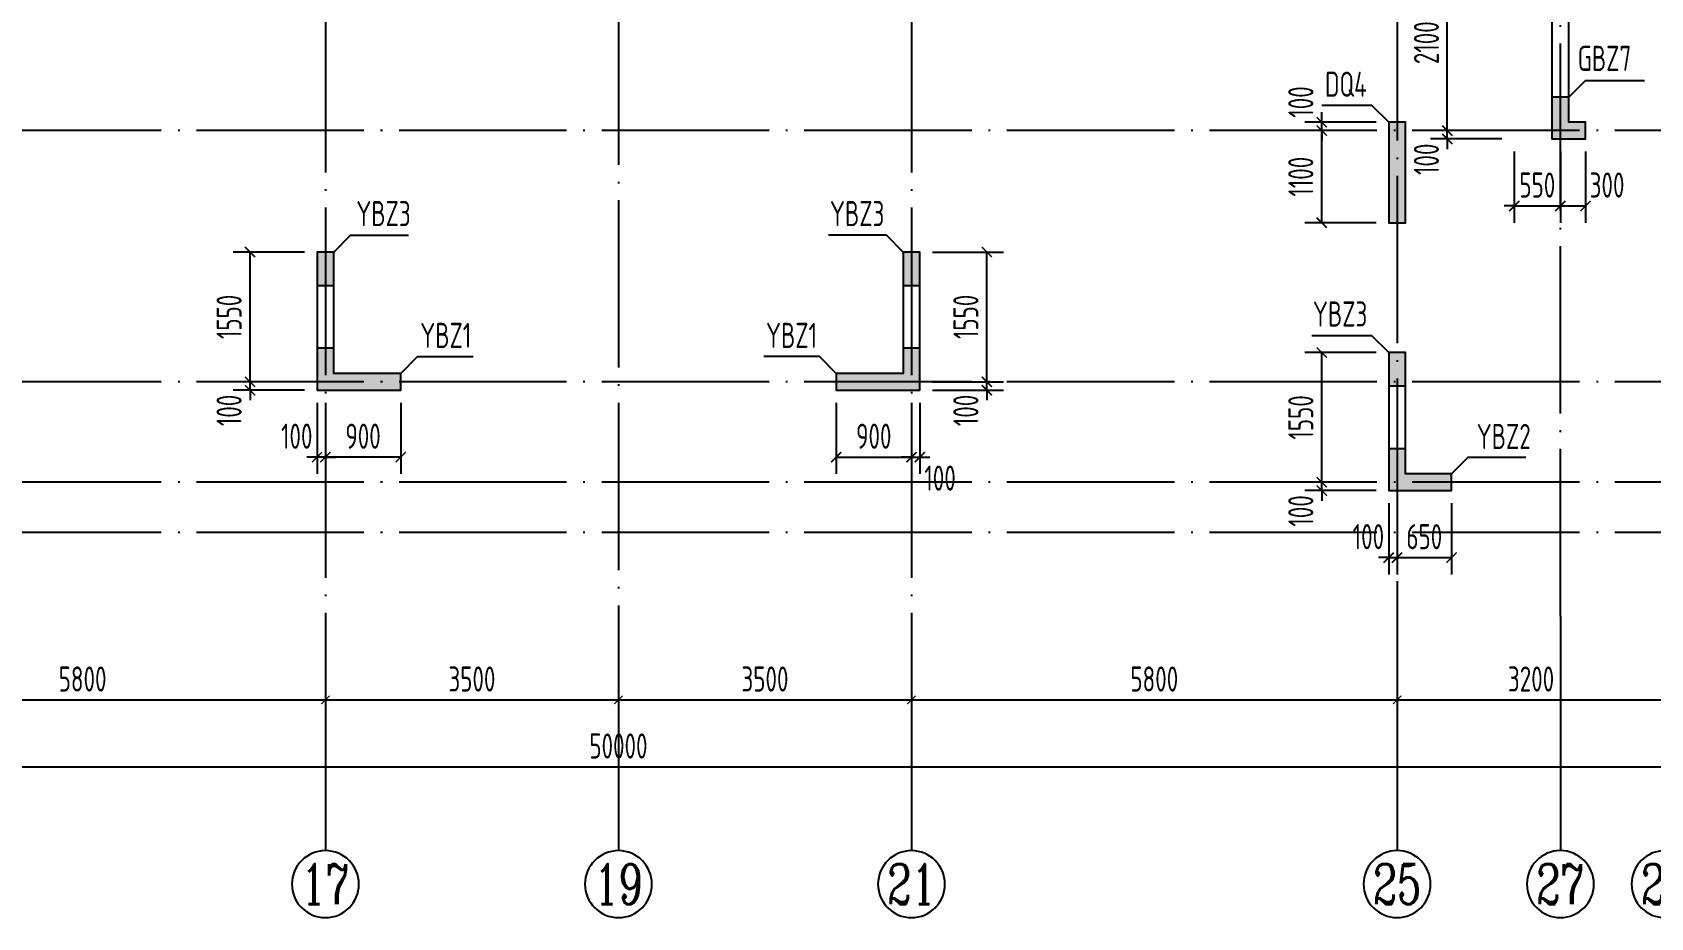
# Model space of a CAD drawing. Extents: x -668857 to 154266, y -275694 to 291306.
# Drawn here: x -320747 to -301419, y 58991 to 69564 of the extents above; entities that cross this region are included whole.
import ezdxf
from ezdxf.enums import TextEntityAlignment as Align

# ---------------------------------------------------------------- set-up
doc = ezdxf.new("R2010")
doc.units = 0
doc.header["$LTSCALE"] = 1000
doc.linetypes.add('DOTE', pattern=[2.42, 2, -0.2, 0.02, -0.2])
doc.layers.get('0').update_dxf_attribs({"linetype": 'CONTINUOUS'})
doc.layers.get('DEFPOINTS').update_dxf_attribs({"linetype": 'CONTINUOUS'})
for name, color, linetype in [('A-AXIS', 1, 'CONTINUOUS'), ('A-DOTE', 10, 'DOTE'), ('AXIS_NUM', 7, 'CONTINUOUS'), ('S-Q墙实线', 6, 'CONTINUOUS'), ('S-Q墙标注', 3, 'CONTINUOUS'), ('S-X详图填充', 252, 'CONTINUOUS'), ('S-X详图实线', 4, 'CONTINUOUS'), ('S-Y一般标注', 3, 'CONTINUOUS'), ('S-Z柱编号', 6, 'CONTINUOUS')]:
    doc.layers.add(name, color=color, linetype=linetype)
doc.styles.add('TSSD_Axis', font='complex.shx', dxfattribs={"width": 0.7, "bigfont": 'hztxt.shx'})
doc.styles.add('TSSD_DIMENSION', font='Tssdeng.shx', dxfattribs={"width": 0.7, "bigfont": 'tssdchn.shx'})
doc.styles.add('TSSD_REIN', font='tssdeng.shx', dxfattribs={"width": 0.7, "height": 300, "bigfont": 'tssdchn.shx'})
doc.styles.add('结构文字', font='zstxt.shx', dxfattribs={"width": 0.7, "bigfont": 'zshz.shx'})
doc.dimstyles.new('STRUCK', dxfattribs={"dimtxt": 400, "dimasz": 121, "dimexe": 200, "dimexo": 150, "dimgap": 115, "dimtad": 1, "dimdec": 0, "dimdsep": 46, "dimtxsty": '结构文字', "dimblk": 'ARCHTICK', "dimcen": 400, "dimclrd": 3, "dimclre": 3, "dimclrt": 7, "dimadec": 0, "dimazin": 0, "dimtfac": 1, "dimtdec": 0, "dimtix": 1, "dimtmove": 2, "dimatfit": 3, "dimldrblk": '_DIMX', "dimfxl": 0, "dimtolj": 1, "dimtzin": 0, "dimarcsym": 0})
doc.dimstyles.new('TSSD_100_100', dxfattribs={"dimtxt": 300, "dimasz": 100, "dimexe": 100, "dimexo": 250, "dimgap": 100, "dimtad": 1, "dimdec": 0, "dimzin": 0, "dimdsep": 46, "dimtxsty": 'TSSD_DIMENSION', "dimblk": 'ARCHTICK', "dimcen": 0, "dimdle": 100, "dimclrt": 7, "dimadec": 0, "dimazin": 0, "dimtfac": 1, "dimtdec": 0, "dimtix": 1, "dimtmove": 2, "dimatfit": 3, "dimldrblk": 'ARCHTICK', "dimfxl": 0, "dimtolj": 1, "dimtzin": 0, "dimarcsym": 0})

# ---------------------------------------------------------------- blocks, each defined once
blk = doc.blocks.new('_ArchTick')
at = {"color": 0, "linetype": 'ByBlock', "const_width": 0.15}
blk.add_lwpolyline([(-0.5, -0.5), (0.5, 0.5)], dxfattribs=at)
blk = doc.blocks.new('*D190')
at = {"layer": 'DEFPOINTS', "color": 0}
for p in [(20300, 3600), (26100, 3600), (26100, 2600)]:
    blk.add_point(p, dxfattribs=at)
at = {"layer": 'S-Y一般标注', "color": 0, "lineweight": -2}
for p, q in [((20300, 3350), (20300, 2500)), ((26100, 3350), (26100, 2500)), ((20200, 2600), (26200, 2600))]:
    blk.add_line(p, q, dxfattribs=at)
at = {"layer": 'S-Y一般标注', "color": 0, "lineweight": -2, "xscale": 100, "yscale": 100, "zscale": 100, "rotation": 180}
blk.add_blockref('_ArchTick', (20300, 2600), dxfattribs=at)
at = {"layer": 'S-Y一般标注', "color": 0, "lineweight": -2, "xscale": 100, "yscale": 100, "zscale": 100}
blk.add_blockref('_ArchTick', (26100, 2600), dxfattribs=at)
at = {"layer": 'S-Y一般标注', "color": 7, "insert": (23200, 2850), "char_height": 300, "attachment_point": 5, "style": 'TSSD_DIMENSION'}
blk.add_mtext('\\A1;5800', dxfattribs=at)
blk = doc.blocks.new('ts_axno')
at = {"color": 0, "linetype": 'ByBlock', "lineweight": -2}
blk.add_circle((0, 0), 0.5, dxfattribs=at)
at = {"color": 0, "linetype": 'ByBlock', "lineweight": -2, "style": 'TSSD_Axis', "width": 0.7}
blk.add_attdef('A', text='', height=0.6, dxfattribs=at).set_placement((0, 0), align=Align.MIDDLE_CENTER)
blk = doc.blocks.new('*D191')
at = {"layer": 'DEFPOINTS', "color": 0}
for p in [(26100, 3600), (29600, 3600), (29600, 2600)]:
    blk.add_point(p, dxfattribs=at)
at = {"layer": 'S-Y一般标注', "color": 0, "lineweight": -2}
for p, q in [((26100, 3350), (26100, 2500)), ((29600, 3350), (29600, 2500)), ((26000, 2600), (29700, 2600))]:
    blk.add_line(p, q, dxfattribs=at)
at = {"layer": 'S-Y一般标注', "color": 0, "lineweight": -2, "xscale": 100, "yscale": 100, "zscale": 100, "rotation": 180}
blk.add_blockref('_ArchTick', (26100, 2600), dxfattribs=at)
at = {"layer": 'S-Y一般标注', "color": 0, "lineweight": -2, "xscale": 100, "yscale": 100, "zscale": 100}
blk.add_blockref('_ArchTick', (29600, 2600), dxfattribs=at)
at = {"layer": 'S-Y一般标注', "color": 7, "insert": (27850, 2850), "char_height": 300, "attachment_point": 5, "style": 'TSSD_DIMENSION'}
blk.add_mtext('\\A1;3500', dxfattribs=at)
blk = doc.blocks.new('*D192')
at = {"layer": 'DEFPOINTS', "color": 0}
for p in [(33100, 3600), (38900, 3600), (38900, 2600)]:
    blk.add_point(p, dxfattribs=at)
at = {"layer": 'S-Y一般标注', "color": 0, "lineweight": -2}
for p, q in [((33100, 3350), (33100, 2500)), ((38900, 3350), (38900, 2500)), ((33000, 2600), (39000, 2600))]:
    blk.add_line(p, q, dxfattribs=at)
at = {"layer": 'S-Y一般标注', "color": 0, "lineweight": -2, "xscale": 100, "yscale": 100, "zscale": 100, "rotation": 180}
blk.add_blockref('_ArchTick', (33100, 2600), dxfattribs=at)
at = {"layer": 'S-Y一般标注', "color": 0, "lineweight": -2, "xscale": 100, "yscale": 100, "zscale": 100}
blk.add_blockref('_ArchTick', (38900, 2600), dxfattribs=at)
at = {"layer": 'S-Y一般标注', "color": 7, "insert": (36000, 2850), "char_height": 300, "attachment_point": 5, "style": 'TSSD_DIMENSION'}
blk.add_mtext('\\A1;5800', dxfattribs=at)
blk = doc.blocks.new('*D196')
at = {"layer": 'DEFPOINTS', "color": 0}
for p in [(4600, 3600), (54600, 3600), (54600, 1800)]:
    blk.add_point(p, dxfattribs=at)
at = {"layer": 'S-Y一般标注', "color": 0, "lineweight": -2}
for p, q in [((4600, 3350), (4600, 1700)), ((54600, 3350), (54600, 1700)), ((4500, 1800), (54700, 1800))]:
    blk.add_line(p, q, dxfattribs=at)
at = {"layer": 'S-Y一般标注', "color": 0, "lineweight": -2, "xscale": 100, "yscale": 100, "zscale": 100, "rotation": 180}
blk.add_blockref('_ArchTick', (4600, 1800), dxfattribs=at)
at = {"layer": 'S-Y一般标注', "color": 0, "lineweight": -2, "xscale": 100, "yscale": 100, "zscale": 100}
blk.add_blockref('_ArchTick', (54600, 1800), dxfattribs=at)
at = {"layer": 'S-Y一般标注', "color": 7, "insert": (29600, 2050), "char_height": 300, "attachment_point": 5, "style": 'TSSD_DIMENSION'}
blk.add_mtext('\\A1;50000', dxfattribs=at)
blk = doc.blocks.new('*D199')
at = {"layer": 'DEFPOINTS', "color": 0}
for p in [(29600, 3600), (33100, 3600), (33100, 2600)]:
    blk.add_point(p, dxfattribs=at)
at = {"layer": 'S-Y一般标注', "color": 0, "lineweight": -2}
for p, q in [((29600, 3350), (29600, 2500)), ((33100, 3350), (33100, 2500)), ((29500, 2600), (33200, 2600))]:
    blk.add_line(p, q, dxfattribs=at)
at = {"layer": 'S-Y一般标注', "color": 0, "lineweight": -2, "xscale": 100, "yscale": 100, "zscale": 100, "rotation": 180}
blk.add_blockref('_ArchTick', (29600, 2600), dxfattribs=at)
at = {"layer": 'S-Y一般标注', "color": 0, "lineweight": -2, "xscale": 100, "yscale": 100, "zscale": 100}
blk.add_blockref('_ArchTick', (33100, 2600), dxfattribs=at)
at = {"layer": 'S-Y一般标注', "color": 7, "insert": (31350, 2850), "char_height": 300, "attachment_point": 5, "style": 'TSSD_DIMENSION'}
blk.add_mtext('\\A1;3500', dxfattribs=at)
blk = doc.blocks.new('*D200')
at = {"layer": 'DEFPOINTS', "color": 0}
for p in [(38900, 3600), (42100, 3600), (42100, 2600)]:
    blk.add_point(p, dxfattribs=at)
at = {"layer": 'S-Y一般标注', "color": 0, "lineweight": -2}
for p, q in [((38900, 3350), (38900, 2500)), ((42100, 3350), (42100, 2500)), ((38800, 2600), (42200, 2600))]:
    blk.add_line(p, q, dxfattribs=at)
at = {"layer": 'S-Y一般标注', "color": 0, "lineweight": -2, "xscale": 100, "yscale": 100, "zscale": 100, "rotation": 180}
blk.add_blockref('_ArchTick', (38900, 2600), dxfattribs=at)
at = {"layer": 'S-Y一般标注', "color": 0, "lineweight": -2, "xscale": 100, "yscale": 100, "zscale": 100}
blk.add_blockref('_ArchTick', (42100, 2600), dxfattribs=at)
at = {"layer": 'S-Y一般标注', "color": 7, "insert": (40500, 2850), "char_height": 300, "attachment_point": 5, "style": 'TSSD_DIMENSION'}
blk.add_mtext('\\A1;3200', dxfattribs=at)
blk = doc.blocks.new('*D1361')
at = {"layer": 'DEFPOINTS', "color": 0}
for p in [(-318147, 65391), (-317347, 65391), (-317347, 65291)]:
    blk.add_point(p, dxfattribs=at)
at = {"layer": 'S-Q墙标注', "color": 3, "lineweight": -2}
for p, q in [((-317497, 65391), (-318347, 65391)), ((-318147, 65391), (-318147, 65512)), ((-318147, 65291), (-318147, 65391)), ((-317497, 65291), (-318347, 65291)), ((-318147, 65291), (-318147, 65170))]:
    blk.add_line(p, q, dxfattribs=at)
at = {"layer": 'S-Q墙标注', "color": 3, "lineweight": -2, "xscale": 121, "yscale": 121, "zscale": 121}
for p, rotation in [((-318147, 65391), 270), ((-318147, 65291), 90)]:
    blk.add_blockref('_ArchTick', p, dxfattribs=dict(at, rotation=rotation))
at = {"layer": 'S-Q墙标注', "color": 7, "insert": (-318397, 65049), "char_height": 300, "attachment_point": 5, "rotation": 90, "style": 'TSSD_REIN'}
blk.add_mtext('\\A1;100', dxfattribs=at)
blk = doc.blocks.new('_DIMX')
blk.add_line((-150, 0), (150, 0))
at = {"const_width": 50}
blk.add_lwpolyline([(-70, -70), (70, 70)], dxfattribs=at)
blk = doc.blocks.new('*D1362')
at = {"layer": 'DEFPOINTS', "color": 0}
for p in [(-318147, 66941), (-317347, 66941), (-317347, 65391)]:
    blk.add_point(p, dxfattribs=at)
at = {"layer": 'S-Q墙标注', "color": 3, "lineweight": -2}
for p, q in [((-317497, 66941), (-318347, 66941)), ((-318147, 65391), (-318147, 66941)), ((-317497, 65391), (-318347, 65391))]:
    blk.add_line(p, q, dxfattribs=at)
at = {"layer": 'S-Q墙标注', "color": 3, "lineweight": -2, "xscale": 121, "yscale": 121, "zscale": 121}
for p, rotation in [((-318147, 66941), 90), ((-318147, 65391), 270)]:
    blk.add_blockref('_ArchTick', p, dxfattribs=dict(at, rotation=rotation))
at = {"layer": 'S-Q墙标注', "color": 7, "insert": (-318397, 66166), "char_height": 300, "attachment_point": 5, "rotation": 90, "style": 'TSSD_REIN'}
blk.add_mtext('\\A1;1550', dxfattribs=at)
blk = doc.blocks.new('*D1363')
at = {"layer": 'DEFPOINTS', "color": 0}
for p in [(-317247, 65291), (-316347, 65291), (-317247, 64491)]:
    blk.add_point(p, dxfattribs=at)
at = {"layer": 'S-Q墙标注', "color": 3, "lineweight": -2}
for p, q in [((-317247, 65141), (-317247, 64291)), ((-316347, 65141), (-316347, 64291)), ((-316347, 64491), (-317247, 64491))]:
    blk.add_line(p, q, dxfattribs=at)
at = {"layer": 'S-Q墙标注', "color": 3, "lineweight": -2, "xscale": 121, "yscale": 121, "zscale": 121, "rotation": 180}
blk.add_blockref('_ArchTick', (-317247, 64491), dxfattribs=at)
at = {"layer": 'S-Q墙标注', "color": 3, "lineweight": -2, "xscale": 121, "yscale": 121, "zscale": 121}
blk.add_blockref('_ArchTick', (-316347, 64491), dxfattribs=at)
at = {"layer": 'S-Q墙标注', "color": 7, "insert": (-316797, 64741), "char_height": 300, "attachment_point": 5, "style": 'TSSD_REIN'}
blk.add_mtext('\\A1;900', dxfattribs=at)
blk = doc.blocks.new('*D1364')
at = {"layer": 'DEFPOINTS', "color": 0}
for p in [(-317347, 65291), (-317247, 65291), (-317347, 64491)]:
    blk.add_point(p, dxfattribs=at)
at = {"layer": 'S-Q墙标注', "color": 3, "lineweight": -2}
for p, q in [((-317347, 65141), (-317347, 64291)), ((-317247, 65141), (-317247, 64291)), ((-317347, 64491), (-317468, 64491)), ((-317247, 64491), (-317347, 64491)), ((-317247, 64491), (-317126, 64491))]:
    blk.add_line(p, q, dxfattribs=at)
at = {"layer": 'S-Q墙标注', "color": 3, "lineweight": -2, "xscale": 121, "yscale": 121, "zscale": 121}
blk.add_blockref('_ArchTick', (-317347, 64491), dxfattribs=at)
at = {"layer": 'S-Q墙标注', "color": 3, "lineweight": -2, "xscale": 121, "yscale": 121, "zscale": 121, "rotation": 180}
blk.add_blockref('_ArchTick', (-317247, 64491), dxfattribs=at)
at = {"layer": 'S-Q墙标注', "color": 7, "insert": (-317589, 64741), "char_height": 300, "attachment_point": 5, "style": 'TSSD_REIN'}
blk.add_mtext('\\A1;100', dxfattribs=at)
blk = doc.blocks.new('*D1436')
at = {"layer": 'DEFPOINTS', "color": 0}
for p in [(-310147, 65391), (-309347, 65391), (-310147, 65291)]:
    blk.add_point(p, dxfattribs=at)
at = {"layer": 'S-Q墙标注', "color": 3, "lineweight": -2}
for p, q in [((-309997, 65391), (-309147, 65391)), ((-309347, 65391), (-309347, 65512)), ((-309347, 65291), (-309347, 65391)), ((-309997, 65291), (-309147, 65291)), ((-309347, 65291), (-309347, 65170))]:
    blk.add_line(p, q, dxfattribs=at)
at = {"layer": 'S-Q墙标注', "color": 3, "lineweight": -2, "xscale": 121, "yscale": 121, "zscale": 121}
for p, rotation in [((-309347, 65391), 270), ((-309347, 65291), 90)]:
    blk.add_blockref('_ArchTick', p, dxfattribs=dict(at, rotation=rotation))
at = {"layer": 'S-Q墙标注', "color": 7, "insert": (-309597, 65049), "char_height": 300, "attachment_point": 5, "rotation": 90, "style": 'TSSD_REIN'}
blk.add_mtext('\\A1;100', dxfattribs=at)
blk = doc.blocks.new('*D1437')
at = {"layer": 'DEFPOINTS', "color": 0}
for p in [(-310147, 66941), (-309347, 66941), (-310147, 65391)]:
    blk.add_point(p, dxfattribs=at)
at = {"layer": 'S-Q墙标注', "color": 3, "lineweight": -2}
for p, q in [((-309997, 66941), (-309147, 66941)), ((-309347, 65391), (-309347, 66941)), ((-309997, 65391), (-309147, 65391))]:
    blk.add_line(p, q, dxfattribs=at)
at = {"layer": 'S-Q墙标注', "color": 3, "lineweight": -2, "xscale": 121, "yscale": 121, "zscale": 121}
for p, rotation in [((-309347, 66941), 90), ((-309347, 65391), 270)]:
    blk.add_blockref('_ArchTick', p, dxfattribs=dict(at, rotation=rotation))
at = {"layer": 'S-Q墙标注', "color": 7, "insert": (-309597, 66166), "char_height": 300, "attachment_point": 5, "rotation": 90, "style": 'TSSD_REIN'}
blk.add_mtext('\\A1;1550', dxfattribs=at)
blk = doc.blocks.new('*D1438')
at = {"layer": 'DEFPOINTS', "color": 0}
for p in [(-311147, 65291), (-310247, 65291), (-310247, 64491)]:
    blk.add_point(p, dxfattribs=at)
at = {"layer": 'S-Q墙标注', "color": 3, "lineweight": -2}
for p, q in [((-311147, 65141), (-311147, 64291)), ((-310247, 65141), (-310247, 64291)), ((-311147, 64491), (-310247, 64491))]:
    blk.add_line(p, q, dxfattribs=at)
at = {"layer": 'S-Q墙标注', "color": 3, "lineweight": -2, "xscale": 121, "yscale": 121, "zscale": 121, "rotation": 180}
blk.add_blockref('_ArchTick', (-311147, 64491), dxfattribs=at)
at = {"layer": 'S-Q墙标注', "color": 3, "lineweight": -2, "xscale": 121, "yscale": 121, "zscale": 121}
blk.add_blockref('_ArchTick', (-310247, 64491), dxfattribs=at)
at = {"layer": 'S-Q墙标注', "color": 7, "insert": (-310697, 64741), "char_height": 300, "attachment_point": 5, "style": 'TSSD_REIN'}
blk.add_mtext('\\A1;900', dxfattribs=at)
blk = doc.blocks.new('*D1439')
at = {"layer": 'DEFPOINTS', "color": 0}
for p in [(-310247, 65291), (-310147, 65291), (-310147, 64491)]:
    blk.add_point(p, dxfattribs=at)
at = {"layer": 'S-Q墙标注', "color": 3, "lineweight": -2}
for p, q in [((-310247, 65141), (-310247, 64291)), ((-310147, 65141), (-310147, 64291)), ((-310247, 64491), (-310368, 64491)), ((-310247, 64491), (-310147, 64491)), ((-310147, 64491), (-310026, 64491))]:
    blk.add_line(p, q, dxfattribs=at)
at = {"layer": 'S-Q墙标注', "color": 3, "lineweight": -2, "xscale": 121, "yscale": 121, "zscale": 121}
blk.add_blockref('_ArchTick', (-310247, 64491), dxfattribs=at)
at = {"layer": 'S-Q墙标注', "color": 3, "lineweight": -2, "xscale": 121, "yscale": 121, "zscale": 121, "rotation": 180}
blk.add_blockref('_ArchTick', (-310147, 64491), dxfattribs=at)
at = {"layer": 'S-Q墙标注', "color": 7, "insert": (-309905, 64241), "char_height": 300, "attachment_point": 5, "style": 'TSSD_REIN'}
blk.add_mtext('\\A1;100', dxfattribs=at)
blk = doc.blocks.new('*D1440')
at = {"layer": 'DEFPOINTS', "color": 0}
for p in [(-305347, 64191), (-304547, 64191), (-304547, 64091)]:
    blk.add_point(p, dxfattribs=at)
at = {"layer": 'S-Q墙标注', "color": 3, "lineweight": -2}
for p, q in [((-304697, 64191), (-305547, 64191)), ((-305347, 64191), (-305347, 64312)), ((-305347, 64091), (-305347, 64191)), ((-304697, 64091), (-305547, 64091)), ((-305347, 64091), (-305347, 63970))]:
    blk.add_line(p, q, dxfattribs=at)
at = {"layer": 'S-Q墙标注', "color": 3, "lineweight": -2, "xscale": 121, "yscale": 121, "zscale": 121}
for p, rotation in [((-305347, 64191), 270), ((-305347, 64091), 90)]:
    blk.add_blockref('_ArchTick', p, dxfattribs=dict(at, rotation=rotation))
at = {"layer": 'S-Q墙标注', "color": 7, "insert": (-305597, 63849), "char_height": 300, "attachment_point": 5, "rotation": 90, "style": 'TSSD_REIN'}
blk.add_mtext('\\A1;100', dxfattribs=at)
blk = doc.blocks.new('*D1441')
at = {"layer": 'DEFPOINTS', "color": 0}
for p in [(-305347, 65741), (-304547, 65741), (-304547, 64191)]:
    blk.add_point(p, dxfattribs=at)
at = {"layer": 'S-Q墙标注', "color": 3, "lineweight": -2}
for p, q in [((-304697, 65741), (-305547, 65741)), ((-305347, 64191), (-305347, 65741)), ((-304697, 64191), (-305547, 64191))]:
    blk.add_line(p, q, dxfattribs=at)
at = {"layer": 'S-Q墙标注', "color": 3, "lineweight": -2, "xscale": 121, "yscale": 121, "zscale": 121}
for p, rotation in [((-305347, 65741), 90), ((-305347, 64191), 270)]:
    blk.add_blockref('_ArchTick', p, dxfattribs=dict(at, rotation=rotation))
at = {"layer": 'S-Q墙标注', "color": 7, "insert": (-305597, 64966), "char_height": 300, "attachment_point": 5, "rotation": 90, "style": 'TSSD_REIN'}
blk.add_mtext('\\A1;1550', dxfattribs=at)
blk = doc.blocks.new('*D1442')
at = {"layer": 'DEFPOINTS', "color": 0}
for p in [(-304547, 64091), (-304447, 64091), (-304447, 63291)]:
    blk.add_point(p, dxfattribs=at)
at = {"layer": 'S-Q墙标注', "color": 3, "lineweight": -2}
for p, q in [((-304547, 63941), (-304547, 63091)), ((-304447, 63941), (-304447, 63091)), ((-304547, 63291), (-304668, 63291)), ((-304547, 63291), (-304447, 63291)), ((-304447, 63291), (-304326, 63291))]:
    blk.add_line(p, q, dxfattribs=at)
at = {"layer": 'S-Q墙标注', "color": 3, "lineweight": -2, "xscale": 121, "yscale": 121, "zscale": 121}
blk.add_blockref('_ArchTick', (-304547, 63291), dxfattribs=at)
at = {"layer": 'S-Q墙标注', "color": 3, "lineweight": -2, "xscale": 121, "yscale": 121, "zscale": 121, "rotation": 180}
blk.add_blockref('_ArchTick', (-304447, 63291), dxfattribs=at)
at = {"layer": 'S-Q墙标注', "color": 7, "insert": (-304789, 63541), "char_height": 300, "attachment_point": 5, "style": 'TSSD_REIN'}
blk.add_mtext('\\A1;100', dxfattribs=at)
blk = doc.blocks.new('*D1443')
at = {"layer": 'DEFPOINTS', "color": 0}
for p in [(-304447, 64091), (-303797, 64091), (-303797, 63291)]:
    blk.add_point(p, dxfattribs=at)
at = {"layer": 'S-Q墙标注', "color": 3, "lineweight": -2}
for p, q in [((-304447, 63941), (-304447, 63091)), ((-303797, 63941), (-303797, 63091)), ((-304447, 63291), (-303797, 63291))]:
    blk.add_line(p, q, dxfattribs=at)
at = {"layer": 'S-Q墙标注', "color": 3, "lineweight": -2, "xscale": 121, "yscale": 121, "zscale": 121, "rotation": 180}
blk.add_blockref('_ArchTick', (-304447, 63291), dxfattribs=at)
at = {"layer": 'S-Q墙标注', "color": 3, "lineweight": -2, "xscale": 121, "yscale": 121, "zscale": 121}
blk.add_blockref('_ArchTick', (-303797, 63291), dxfattribs=at)
at = {"layer": 'S-Q墙标注', "color": 7, "insert": (-304122, 63541), "char_height": 300, "attachment_point": 5, "style": 'TSSD_REIN'}
blk.add_mtext('\\A1;650', dxfattribs=at)
blk = doc.blocks.new('*D1444')
at = {"layer": 'DEFPOINTS', "color": 0}
for p in [(-305347, 68391), (-304547, 68391), (-304547, 67291)]:
    blk.add_point(p, dxfattribs=at)
at = {"layer": 'S-Q墙标注', "color": 3, "lineweight": -2}
for p, q in [((-304697, 68391), (-305547, 68391)), ((-305347, 67291), (-305347, 68391)), ((-304697, 67291), (-305547, 67291))]:
    blk.add_line(p, q, dxfattribs=at)
at = {"layer": 'S-Q墙标注', "color": 3, "lineweight": -2, "xscale": 121, "yscale": 121, "zscale": 121}
for p, rotation in [((-305347, 68391), 90), ((-305347, 67291), 270)]:
    blk.add_blockref('_ArchTick', p, dxfattribs=dict(at, rotation=rotation))
at = {"layer": 'S-Q墙标注', "color": 7, "insert": (-305597, 67841), "char_height": 300, "attachment_point": 5, "rotation": 90, "style": 'TSSD_REIN'}
blk.add_mtext('\\A1;1100', dxfattribs=at)
blk = doc.blocks.new('*D1445')
at = {"layer": 'DEFPOINTS', "color": 0}
for p in [(-305347, 68491), (-304547, 68491), (-304547, 68391)]:
    blk.add_point(p, dxfattribs=at)
at = {"layer": 'S-Q墙标注', "color": 3, "lineweight": -2}
for p, q in [((-304697, 68491), (-305547, 68491)), ((-305347, 68491), (-305347, 68612)), ((-305347, 68391), (-305347, 68491)), ((-304697, 68391), (-305547, 68391)), ((-305347, 68391), (-305347, 68270))]:
    blk.add_line(p, q, dxfattribs=at)
at = {"layer": 'S-Q墙标注', "color": 3, "lineweight": -2, "xscale": 121, "yscale": 121, "zscale": 121}
for p, rotation in [((-305347, 68491), 270), ((-305347, 68391), 90)]:
    blk.add_blockref('_ArchTick', p, dxfattribs=dict(at, rotation=rotation))
at = {"layer": 'S-Q墙标注', "color": 7, "insert": (-305597, 68733), "char_height": 300, "attachment_point": 5, "rotation": 90, "style": 'TSSD_REIN'}
blk.add_mtext('\\A1;100', dxfattribs=at)
blk = doc.blocks.new('*D1466')
at = {"layer": 'DEFPOINTS', "color": 0}
for p in [(-303847, 68391), (-303047, 68391), (-303047, 68291)]:
    blk.add_point(p, dxfattribs=at)
at = {"layer": 'S-Q墙标注', "color": 3, "lineweight": -2}
for p, q in [((-303847, 68391), (-303847, 68512)), ((-303197, 68391), (-304047, 68391)), ((-303197, 68291), (-304047, 68291)), ((-303847, 68291), (-303847, 68391)), ((-303847, 68291), (-303847, 68170))]:
    blk.add_line(p, q, dxfattribs=at)
at = {"layer": 'S-Q墙标注', "color": 3, "lineweight": -2, "xscale": 121, "yscale": 121, "zscale": 121}
for p, rotation in [((-303847, 68391), 270), ((-303847, 68291), 90)]:
    blk.add_blockref('_ArchTick', p, dxfattribs=dict(at, rotation=rotation))
at = {"layer": 'S-Q墙标注', "color": 7, "insert": (-304097, 68049), "char_height": 300, "attachment_point": 5, "rotation": 90, "style": 'TSSD_REIN'}
blk.add_mtext('\\A1;100', dxfattribs=at)
blk = doc.blocks.new('*D1467')
at = {"layer": 'DEFPOINTS', "color": 0}
for p in [(-303847, 70491), (-303047, 70491), (-303047, 68391)]:
    blk.add_point(p, dxfattribs=at)
at = {"layer": 'S-Q墙标注', "color": 3, "lineweight": -2}
for p, q in [((-303197, 70491), (-304047, 70491)), ((-303847, 68391), (-303847, 70491)), ((-303197, 68391), (-304047, 68391))]:
    blk.add_line(p, q, dxfattribs=at)
at = {"layer": 'S-Q墙标注', "color": 3, "lineweight": -2, "xscale": 121, "yscale": 121, "zscale": 121}
for p, rotation in [((-303847, 70491), 90), ((-303847, 68391), 270)]:
    blk.add_blockref('_ArchTick', p, dxfattribs=dict(at, rotation=rotation))
at = {"layer": 'S-Q墙标注', "color": 7, "insert": (-304097, 69441), "char_height": 300, "attachment_point": 5, "rotation": 90, "style": 'TSSD_REIN'}
blk.add_mtext('\\A1;2100', dxfattribs=at)
blk = doc.blocks.new('*D1963')
at = {"layer": 'DEFPOINTS', "color": 0}
for p in [(-303047, 68291), (-302497, 68291), (-302497, 67491)]:
    blk.add_point(p, dxfattribs=at)
at = {"layer": 'S-Q墙标注', "color": 3, "lineweight": -2}
for p, q in [((-303047, 68141), (-303047, 67291)), ((-302497, 68141), (-302497, 67291)), ((-303047, 67491), (-303168, 67491)), ((-303047, 67491), (-302497, 67491)), ((-302497, 67491), (-302376, 67491))]:
    blk.add_line(p, q, dxfattribs=at)
at = {"layer": 'S-Q墙标注', "color": 3, "lineweight": -2, "xscale": 121, "yscale": 121, "zscale": 121}
blk.add_blockref('_ArchTick', (-303047, 67491), dxfattribs=at)
at = {"layer": 'S-Q墙标注', "color": 3, "lineweight": -2, "xscale": 121, "yscale": 121, "zscale": 121, "rotation": 180}
blk.add_blockref('_ArchTick', (-302497, 67491), dxfattribs=at)
at = {"layer": 'S-Q墙标注', "color": 7, "insert": (-302772, 67741), "char_height": 300, "attachment_point": 5, "style": 'TSSD_REIN'}
blk.add_mtext('\\A1;550', dxfattribs=at)
blk = doc.blocks.new('*D1964')
at = {"layer": 'DEFPOINTS', "color": 0}
for p in [(-302497, 68291), (-302197, 68291), (-302197, 67491)]:
    blk.add_point(p, dxfattribs=at)
at = {"layer": 'S-Q墙标注', "color": 3, "lineweight": -2}
for p, q in [((-302497, 68141), (-302497, 67291)), ((-302197, 68141), (-302197, 67291)), ((-302497, 67491), (-302197, 67491))]:
    blk.add_line(p, q, dxfattribs=at)
at = {"layer": 'S-Q墙标注', "color": 3, "lineweight": -2, "xscale": 121, "yscale": 121, "zscale": 121, "rotation": 180}
blk.add_blockref('_ArchTick', (-302497, 67491), dxfattribs=at)
at = {"layer": 'S-Q墙标注', "color": 3, "lineweight": -2, "xscale": 121, "yscale": 121, "zscale": 121}
blk.add_blockref('_ArchTick', (-302197, 67491), dxfattribs=at)
at = {"layer": 'S-Q墙标注', "color": 7, "insert": (-301939, 67741), "char_height": 300, "attachment_point": 5, "style": 'TSSD_REIN'}
blk.add_mtext('\\A1;300', dxfattribs=at)
blk = doc.blocks.new('20210726.16395156')
at = {"layer": 'A-AXIS'}
for p, q in [((26100, 3600), (26100, 800)), ((29600, 3600), (29600, 800)), ((33100, 3600), (33100, 800)), ((38900, 3600.1), (38900, 800.1)), ((40850, 3600.2), (40850, 800.2))]:
    blk.add_line(p, q, dxfattribs=at)
at = {"layer": 'A-DOTE'}
for p, q in [((29600, 18249.9), (29600, 3600)), ((38900.2, 13700), (38900, 3600)), ((40850, 3600.2), (40850, 11500)), ((26100, 10900), (26100, 3600)), ((33100, 10900), (33100, 3600)), ((55600, 9400), (3600, 9400)), ((55600, 6400), (3600, 6400)), ((55600, 5200), (3600, 5200)), ((55600, 4600), (3600, 4600))]:
    blk.add_line(p, q, dxfattribs=at)
at = {"layer": 'A-AXIS'}
ref = blk.add_blockref('ts_axno', (26100, 400), dxfattribs=dict(at, xscale=-800, yscale=800, zscale=800, rotation=180))
ref.add_attrib('10', '17', dxfattribs={"layer": 'AXIS_NUM', "height": 480, "style": 'TSSD_Axis', "width": 0.7}).set_placement((26100, 400), align=Align.MIDDLE_CENTER)
ref = blk.add_blockref('ts_axno', (29600, 400), dxfattribs=dict(at, xscale=-800, yscale=800, zscale=800, rotation=180))
ref.add_attrib('13', '19', dxfattribs={"layer": 'AXIS_NUM', "height": 480, "style": 'TSSD_Axis', "width": 0.7}).set_placement((29600, 400), align=Align.MIDDLE_CENTER)
ref = blk.add_blockref('ts_axno', (33100, 400), dxfattribs=dict(at, xscale=-800, yscale=800, zscale=800, rotation=180))
ref.add_attrib('13', '21', dxfattribs={"layer": 'AXIS_NUM', "height": 480, "style": 'TSSD_Axis', "width": 0.7}).set_placement((33100, 400), align=Align.MIDDLE_CENTER)
ref = blk.add_blockref('ts_axno', (38900, 400.1), dxfattribs=dict(at, xscale=-800, yscale=800, zscale=800, rotation=180))
ref.add_attrib('17', '25', dxfattribs={"layer": 'AXIS_NUM', "height": 480, "style": 'TSSD_Axis', "width": 0.7}).set_placement((38900, 400.1), align=Align.MIDDLE_CENTER)
ref = blk.add_blockref('ts_axno', (40850, 400.2), dxfattribs=dict(at, xscale=-800, yscale=800, zscale=800, rotation=180))
ref.add_attrib('5', '27', dxfattribs={"layer": 'AXIS_NUM', "height": 480, "style": 'TSSD_Axis', "width": 0.7}).set_placement((40850, 400.2), align=Align.MIDDLE_CENTER)
ref = blk.add_blockref('ts_axno', (42100, 400), dxfattribs=dict(at, xscale=-800, yscale=800, zscale=800, rotation=180))
ref.add_attrib('19', '28', dxfattribs={"layer": 'AXIS_NUM', "height": 480, "style": 'TSSD_Axis', "width": 0.7}).set_placement((42100, 400), align=Align.MIDDLE_CENTER)
at = {"layer": 'S-Y一般标注'}
for base, p1, p2, picture, middle in [((54600, 1800), (4600, 3600), (54600, 3600), '*D196', (29600, 2050)), ((26100, 2600), (20300, 3600), (26100, 3600), '*D190', (23200, 2850)), ((29600, 2600), (26100, 3600), (29600, 3600), '*D191', (27850, 2850)), ((33100, 2600), (29600, 3600), (33100, 3600), '*D199', (31350, 2850)), ((38900, 2600.1), (33100, 3600), (38900, 3600.1), '*D192', (36000, 2850.1)), ((42100, 2600.1), (38900, 3600.1), (42100, 3600.1), '*D200', (40500, 2850.1))]:
    dim = blk.add_linear_dim(base=base, p1=p1, p2=p2, dimstyle='TSSD_100_100', dxfattribs=at)
    dim.commit()
    dim.dimension.update_dxf_attribs({"geometry": picture, "text_midpoint": middle})

msp = doc.modelspace()

# ---------------------------------------------------------------- hatches: boundary and pattern name
at = {"layer": 'S-X详图填充'}
h = msp.add_hatch(color=256, dxfattribs=at)
h.dxf.hatch_style = 1
h.paths.add_polyline_path([(-302396.8, 68791.2), (-302596.8, 68791.2), (-302596.8, 68291.2), (-302196.8, 68291.2), (-302196.8, 68491.2), (-302396.8, 68491.2)])
h = msp.add_hatch(color=256, dxfattribs=at)
h.dxf.hatch_style = 1
h.paths.add_polyline_path([(-304546.79, 67291.2), (-304346.79, 67291.2), (-304346.79, 68491.2), (-304546.79, 68491.2)])
h = msp.add_hatch(color=256, dxfattribs=at)
h.dxf.hatch_style = 1
h.paths.add_polyline_path([(-317346.81, 66541.2), (-317146.81, 66541.2), (-317146.81, 66941.2), (-317346.81, 66941.2)])
h = msp.add_hatch(color=256, dxfattribs=at)
h.dxf.hatch_style = 1
h.paths.add_polyline_path([(-310346.79, 66541.2), (-310146.79, 66541.2), (-310146.79, 66941.2), (-310346.79, 66941.2)])
h = msp.add_hatch(color=256, dxfattribs=at)
h.dxf.hatch_style = 1
h.paths.add_polyline_path([(-317146.81, 65791.2), (-317346.81, 65791.2), (-317346.81, 65291.2), (-316346.81, 65291.2), (-316346.81, 65491.2), (-317146.81, 65491.2)])
h = msp.add_hatch(color=256, dxfattribs=at)
h.dxf.hatch_style = 1
h.paths.add_polyline_path([(-310146.79, 65791.2), (-310346.79, 65791.2), (-310346.79, 65491.2), (-311146.79, 65491.2), (-311146.79, 65291.2), (-310146.79, 65291.2)])
h = msp.add_hatch(color=256, dxfattribs=at)
h.dxf.hatch_style = 1
h.paths.add_polyline_path([(-304546.79, 65341.19), (-304346.79, 65341.19), (-304346.79, 65741.19), (-304546.79, 65741.19)])
h = msp.add_hatch(color=256, dxfattribs=at)
h.dxf.hatch_style = 1
h.paths.add_polyline_path([(-304346.79, 64591.19), (-304546.79, 64591.19), (-304546.79, 64091.19), (-303796.8, 64091.19), (-303796.8, 64291.19), (-304346.79, 64291.19)])

# ---------------------------------------------------------------- linework, layer by layer
at = {"layer": 'S-Q墙实线'}
for points in [[(-302596.8, 70391.2), (-302596.8, 68291.2), (-302196.8, 68291.2), (-302196.8, 68491.2), (-302396.8, 68491.2), (-302396.8, 70591.2), (-303046.86, 70591.2), (-303046.86, 70391.2)], [(-304346.79, 67291.2), (-304346.79, 68491.2), (-304546.79, 68491.2), (-304546.79, 67291.2)], [(-317346.81, 65291.2), (-316446.81, 65291.2), (-316346.81, 65291.2), (-316346.81, 65491.2), (-316446.81, 65491.2), (-317146.81, 65491.2), (-317146.81, 66941.2), (-317346.81, 66941.2)], [(-311046.81, 65491.2), (-311146.79, 65491.2), (-311146.79, 65291.2), (-311046.81, 65291.2), (-310146.79, 65291.2), (-310146.79, 66941.2), (-310346.79, 66941.2), (-310346.79, 65491.2)], [(-304546.79, 64091.19), (-303796.8, 64091.19), (-303796.8, 64291.19), (-304346.79, 64291.19), (-304346.79, 65741.19), (-304546.79, 65741.19)]]:
    msp.add_lwpolyline(points, close=True, dxfattribs=at)
at = {"layer": 'S-X详图实线'}
for points in [[(-302396.8, 68791.2), (-302596.8, 68791.2), (-302596.8, 68291.2), (-302196.8, 68291.2), (-302196.8, 68491.2), (-302396.8, 68491.2), (-302396.8, 68791.2)], [(-304546.79, 67291.2), (-304346.79, 67291.2), (-304346.79, 68491.2), (-304546.79, 68491.2), (-304546.79, 67291.2)], [(-317346.81, 66541.2), (-317146.81, 66541.2), (-317146.81, 66941.2), (-317346.81, 66941.2), (-317346.81, 66541.2)], [(-310346.79, 66541.2), (-310146.79, 66541.2), (-310146.79, 66941.2), (-310346.79, 66941.2), (-310346.79, 66541.2)], [(-317146.81, 65791.2), (-317346.81, 65791.2), (-317346.81, 65291.2), (-316346.81, 65291.2), (-316346.81, 65491.2), (-317146.81, 65491.2), (-317146.81, 65791.2)], [(-310146.79, 65791.2), (-310346.79, 65791.2), (-310346.79, 65491.2), (-311146.79, 65491.2), (-311146.79, 65291.2), (-310146.79, 65291.2), (-310146.79, 65791.2)], [(-304546.79, 65341.19), (-304346.79, 65341.19), (-304346.79, 65741.19), (-304546.79, 65741.19), (-304546.79, 65341.19)], [(-304346.79, 64591.19), (-304546.79, 64591.19), (-304546.79, 64091.19), (-303796.8, 64091.19), (-303796.8, 64291.19), (-304346.79, 64291.19), (-304346.79, 64591.19)]]:
    msp.add_lwpolyline(points, close=True, dxfattribs=at)
at = {"layer": 'S-Z柱编号', "color": 7}
for points in [[(-302396.8, 68791.2), (-302196.8, 68991.2), (-301490.24, 68991.2)], [(-304546.55, 68491.2), (-304746.55, 68691.2), (-305344.06, 68691.2)], [(-317146.81, 66941.2), (-316946.81, 67141.2), (-316255.99, 67141.2)], [(-310346.79, 66941.2), (-310546.79, 67141.2), (-311237.6, 67141.2)], [(-304546.76, 65741.19), (-304746.76, 65941.19), (-305465.97, 65941.19)], [(-316346.81, 65491.2), (-316146.81, 65691.2), (-315483.12, 65691.2)], [(-311146.78, 65491.2), (-311346.78, 65691.2), (-312010.47, 65691.2)], [(-303796.77, 64291.19), (-303596.77, 64491.19), (-302907.47, 64491.19)]]:
    msp.add_lwpolyline(points, dxfattribs=at)

# ---------------------------------------------------------------- block references
at = {"layer": 'A-DOTE'}
msp.add_blockref('20210726.16395156', (-343346.8, 58991.15), dxfattribs=at)

# ---------------------------------------------------------------- texts
at = {"layer": 'S-Z柱编号', "color": 7, "style": 'TSSD_REIN', "width": 0.7}
for s, p in [('GBZ7', (-302290.01, 69013.65)), ('DQ4', (-305307.61, 68704.9)), ('YBZ3', (-316878.45, 67159.86)), ('YBZ3', (-311220.91, 67159.86)), ('YBZ3', (-305452.53, 65960.7)), ('YBZ1', (-316114.62, 65705.34)), ('YBZ1', (-311984.74, 65705.34)), ('YBZ2', (-303496.77, 64498.25))]:
    msp.add_text(s, height=300, dxfattribs=at).set_placement(p, align=Align.BOTTOM_LEFT)

# ---------------------------------------------------------------- dimensions: what is measured, and where the dimension line sits
at = {"layer": 'S-Q墙标注'}
for base, p1, p2, angle, picture, middle in [((-303846.86, 70491.2), (-303046.86, 68391.2), (-303046.86, 70491.2), 90, '*D1467', (-304096.86, 69441.2)), ((-305346.79, 68391.2), (-304546.79, 67291.2), (-304546.79, 68391.2), 90, '*D1444', (-305596.79, 67841.2)), ((-318146.81, 66941.2), (-317346.81, 65391.2), (-317346.81, 66941.2), 90, '*D1362', (-318396.81, 66166.2)), ((-309346.79, 66941.2), (-310146.79, 65391.2), (-310146.79, 66941.2), 90, '*D1437', (-309596.79, 66166.2)), ((-305346.79, 65741.19), (-304546.79, 64191.2), (-304546.79, 65741.19), 90, '*D1441', (-305596.79, 64966.2)), ((-317246.8, 64491.2), (-316346.81, 65291.2), (-317246.8, 65291.2), 180, '*D1363', (-316796.8, 64741.2))]:
    dim = msp.add_linear_dim(base=base, p1=p1, p2=p2, angle=angle, dimstyle='STRUCK', override={"dimtxt": 300, "dimgap": 100, "dimtxsty": 'TSSD_REIN'}, dxfattribs=at)
    dim.commit()
    dim.dimension.update_dxf_attribs({"geometry": picture, "text_midpoint": middle})
for base, p1, p2, angle, picture, middle in [((-305346.79, 68491.2), (-304546.79, 68391.2), (-304546.79, 68491.2), 90, '*D1445', (-305596.79, 68733.12)), ((-303846.86, 68391.2), (-303046.86, 68291.2), (-303046.86, 68391.2), 90, '*D1466', (-304096.86, 68049.28)), ((-318146.81, 65391.2), (-317346.81, 65291.2), (-317346.81, 65391.2), 90, '*D1361', (-318396.81, 65049.28)), ((-309346.79, 65391.2), (-310146.79, 65291.2), (-310146.79, 65391.2), 90, '*D1436', (-309596.79, 65049.28)), ((-317346.81, 64491.2), (-317246.8, 65291.2), (-317346.81, 65291.2), 180, '*D1364', (-317588.73, 64741.2)), ((-305346.79, 64191.2), (-304546.79, 64091.19), (-304546.79, 64191.2), 90, '*D1440', (-305596.79, 63849.27))]:
    dim = msp.add_linear_dim(base=base, p1=p1, p2=p2, angle=angle, dimstyle='STRUCK', override={"dimtxt": 300, "dimgap": 100, "dimtxsty": 'TSSD_REIN'}, dxfattribs=at)
    dim.commit()
    dim.dimension.update_dxf_attribs({"geometry": picture, "text_midpoint": middle, "dimtype": 160})
for base, p1, p2, picture, middle in [((-302496.79, 67491.18), (-303046.85, 68291.18), (-302496.79, 68291.18), '*D1963', (-302771.82, 67741.18)), ((-310246.8, 64491.2), (-311146.79, 65291.2), (-310246.8, 65291.2), '*D1438', (-310696.79, 64741.2)), ((-303796.8, 63291.19), (-304446.76, 64091.19), (-303796.8, 64091.19), '*D1443', (-304121.78, 63541.19))]:
    dim = msp.add_linear_dim(base=base, p1=p1, p2=p2, dimstyle='STRUCK', override={"dimtxt": 300, "dimgap": 100, "dimtxsty": 'TSSD_REIN'}, dxfattribs=at)
    dim.commit()
    dim.dimension.update_dxf_attribs({"geometry": picture, "text_midpoint": middle})
for base, p1, p2, picture, middle in [((-302196.79, 67491.18), (-302496.79, 68291.18), (-302196.79, 68291.18), '*D1964', (-301938.71, 67741.18)), ((-310146.79, 64491.2), (-310246.8, 65291.2), (-310146.79, 65291.2), '*D1439', (-309904.86, 64241.2)), ((-304446.76, 63291.19), (-304546.79, 64091.19), (-304446.76, 64091.19), '*D1442', (-304788.71, 63541.19))]:
    dim = msp.add_linear_dim(base=base, p1=p1, p2=p2, dimstyle='STRUCK', override={"dimtxt": 300, "dimgap": 100, "dimtxsty": 'TSSD_REIN'}, dxfattribs=at)
    dim.commit()
    dim.dimension.update_dxf_attribs({"geometry": picture, "text_midpoint": middle, "dimtype": 160})

doc.saveas('drawing.dxf')
